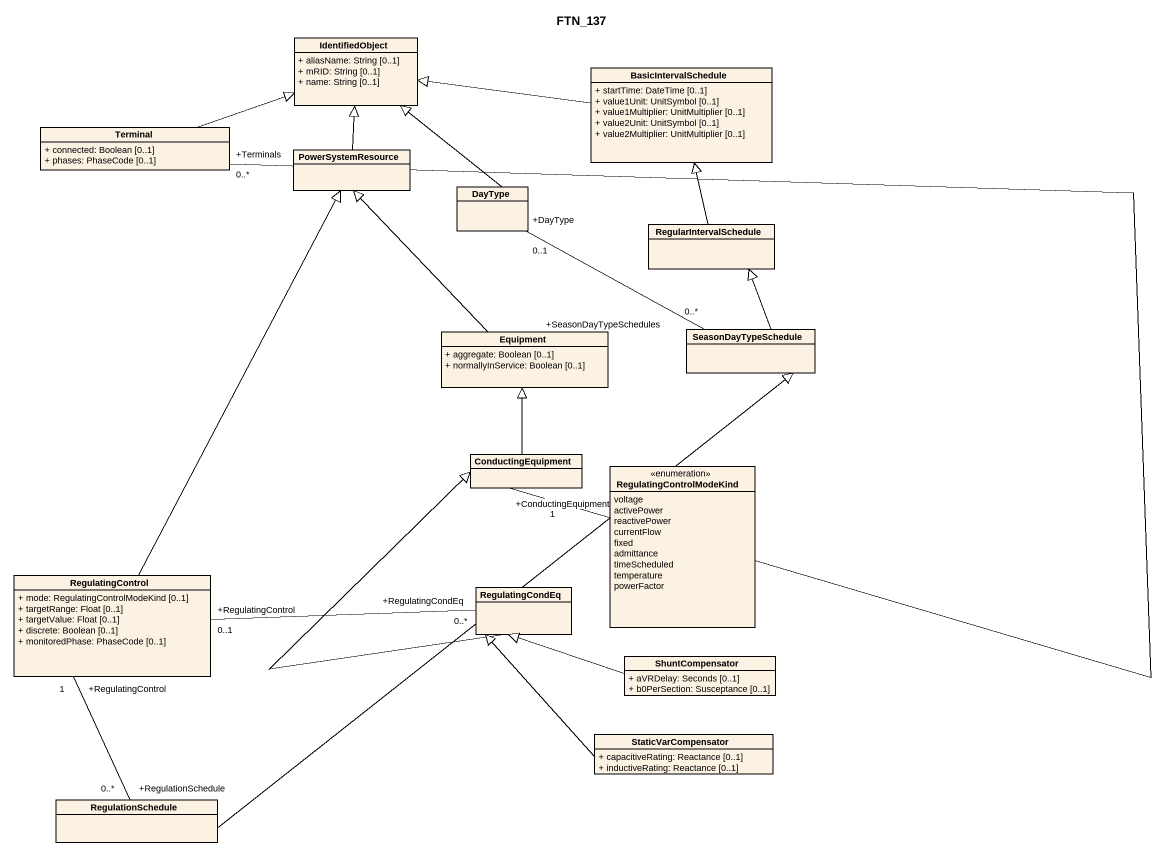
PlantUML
@startuml
title FTN_137
hide circle
hide empty members
skinparam classAttributeIconSize 0
class IdentifiedObject {
  + aliasName: String [0..1]
  + mRID: String [0..1]
  + name: String [0..1]
}
class BasicIntervalSchedule {
  + startTime: DateTime [0..1]
  + value1Unit: UnitSymbol [0..1]
  + value1Multiplier: UnitMultiplier [0..1]
  + value2Unit: UnitSymbol [0..1]
  + value2Multiplier: UnitMultiplier [0..1]
}
class Terminal {
  + connected: Boolean [0..1]
  + phases: PhaseCode [0..1]
}
class PowerSystemResource
class DayType
class RegularIntervalSchedule
class Equipment {
  + aggregate: Boolean [0..1]
  + normallyInService: Boolean [0..1]
}
class SeasonDayTypeSchedule
class ConductingEquipment
enum RegulatingControlModeKind {
  voltage
  activePower
  reactivePower
  currentFlow
  fixed
  admittance
  timeScheduled
  temperature
  powerFactor
}
class RegulatingControl {
  + mode: RegulatingControlModeKind [0..1]
  + targetRange: Float [0..1]
  + targetValue: Float [0..1]
  + discrete: Boolean [0..1]
  + monitoredPhase: PhaseCode [0..1]
}
class RegulatingCondEq
class ShuntCompensator {
  + aVRDelay: Seconds [0..1]
  + b0PerSection: Susceptance [0..1]
}
class StaticVarCompensator {
  + capacitiveRating: Reactance [0..1]
  + inductiveRating: Reactance [0..1]
}
class RegulationSchedule
BasicIntervalSchedule -left-|> IdentifiedObject
Terminal -right-|> IdentifiedObject
Terminal "+Terminals\n0..*" -- "+ConductingEquipment\n1" ConductingEquipment
PowerSystemResource -up-|> IdentifiedObject
DayType -up-|> IdentifiedObject
DayType "+DayType\n0..1" -right- "+SeasonDayTypeSchedules\n0..*" SeasonDayTypeSchedule
RegularIntervalSchedule -up-|> BasicIntervalSchedule
Equipment -up-|> PowerSystemResource
SeasonDayTypeSchedule -up-|> RegularIntervalSchedule
ConductingEquipment -up-|> Equipment
RegulatingControl -up-|> PowerSystemResource
RegulatingCondEq -up-|> ConductingEquipment
RegulatingCondEq "+RegulatingCondEq\n0..*" -left- "+RegulatingControl\n0..1" RegulatingControl
ShuntCompensator -left-|> RegulatingCondEq
StaticVarCompensator -up-|> RegulatingCondEq
RegulationSchedule -up-|> SeasonDayTypeSchedule
RegulationSchedule "+RegulationSchedule\n0..*" -up- "+RegulatingControl\n1" RegulatingControl
@enduml
